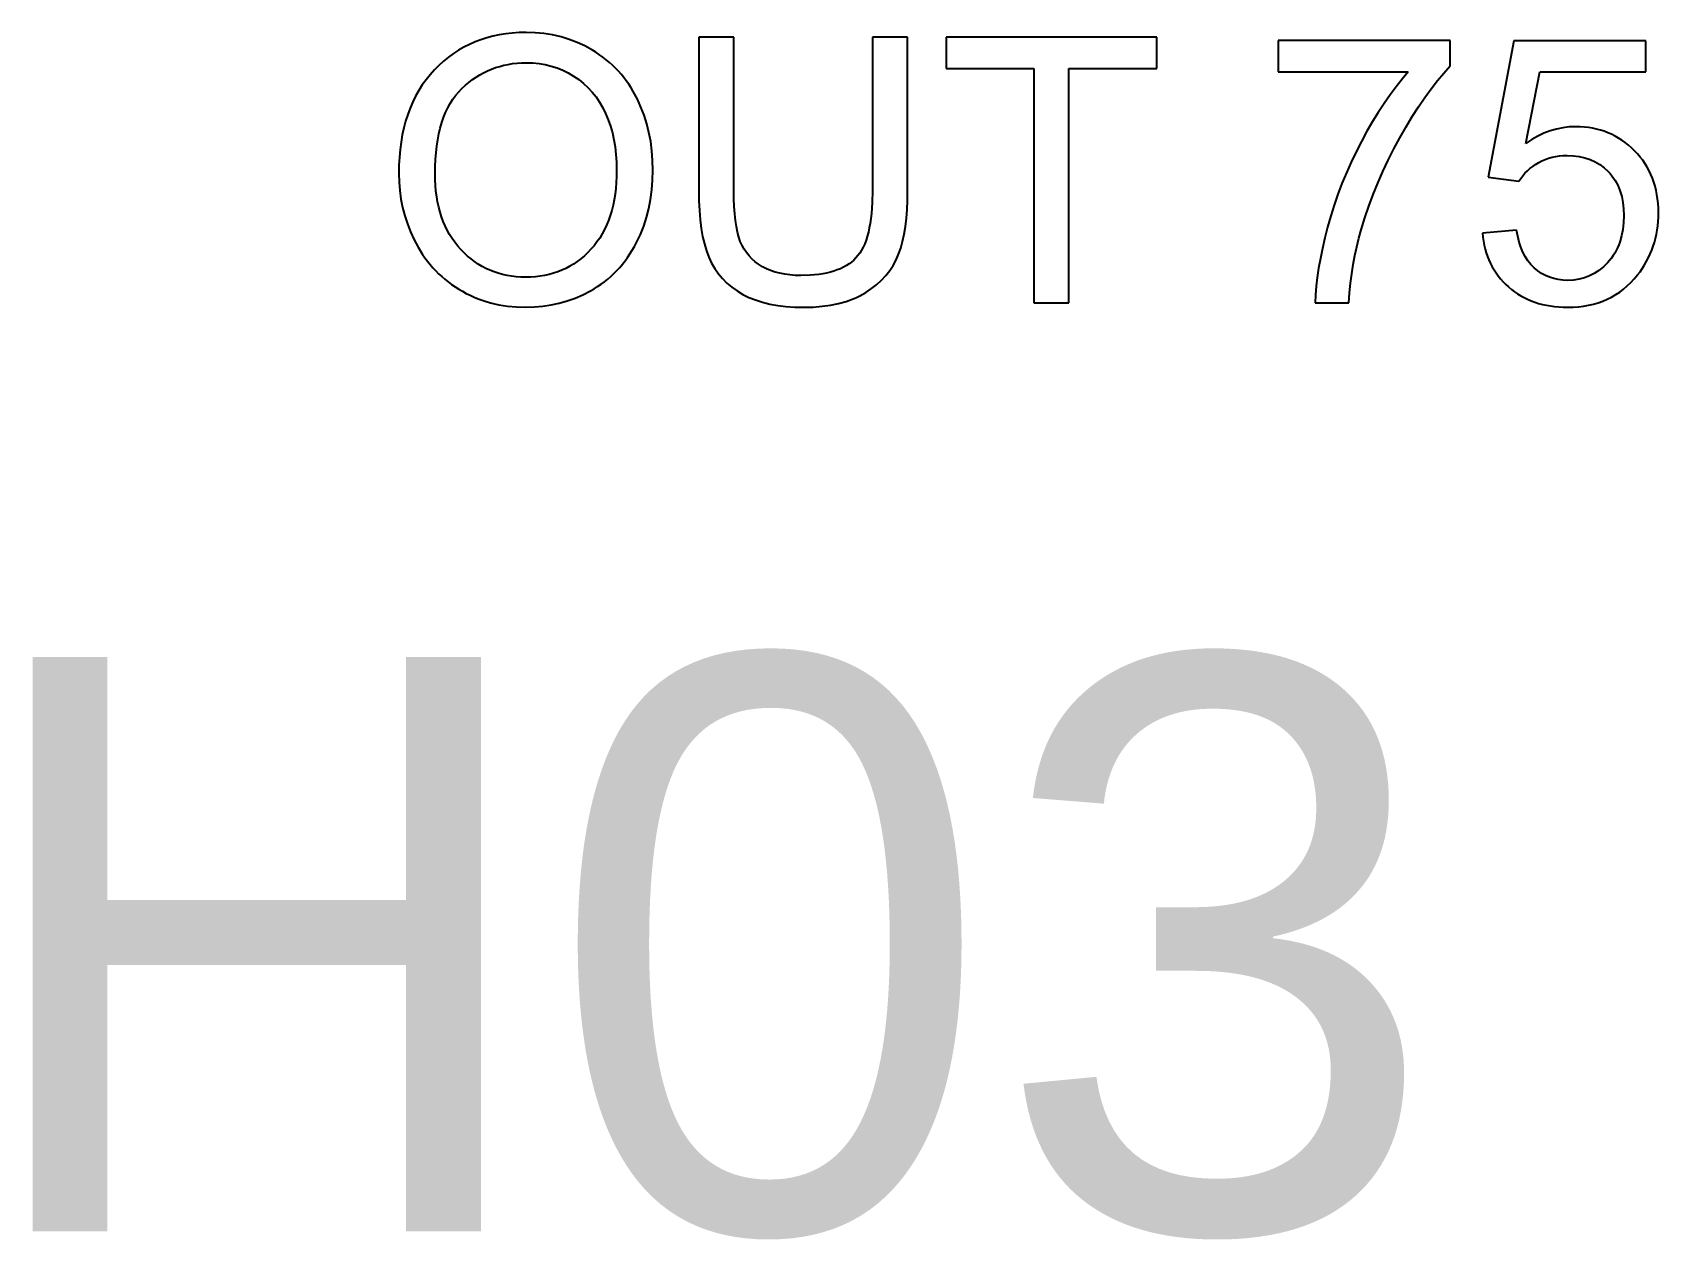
# Paper-space layout '01_三视图' of a CAD drawing. Header units: millimetres. Extents: x 8 to 451, y 8 to 289.
# Drawn here: x 157.01 to 163.52, y 166.97 to 171.8 of the extents above; entities that cross this region are included whole.
import ezdxf

# ---------------------------------------------------------------- set-up
doc = ezdxf.new("R2010")
doc.units = ezdxf.units.MM
doc.layers.add('ANNOTATIONS', color=7, linetype='CONTINUOUS', lineweight=18)
doc.layers.add('VISIBLE', color=7, linetype='CONTINUOUS', lineweight=25)
doc.styles.add('CJK', font='Arial Unicode.ttf')

psp = doc.layouts.new('01_三视图')

# ---------------------------------------------------------------- linework, layer by layer
at = {"layer": 'VISIBLE'}
for points in [[(158.8561, 171.7854), (158.8316, 171.7789)], [(158.8813, 171.7906), (158.8561, 171.7854)], [(158.9071, 171.7947), (158.8813, 171.7906)], [(158.9336, 171.7977), (158.9071, 171.7947)], [(158.9608, 171.7994), (158.9336, 171.7977)], [(158.9885, 171.8), (158.9608, 171.7994)], [(159.0249, 171.7989), (158.9885, 171.8)], [(159.0603, 171.7956), (159.0249, 171.7989)], [(159.0949, 171.7901), (159.0603, 171.7956)], [(159.1285, 171.7824), (159.0949, 171.7901)], [(158.7185, 171.7292), (158.6978, 171.7158)], [(158.7398, 171.7415), (158.7185, 171.7292)], [(158.7618, 171.7526), (158.7398, 171.7415)], [(158.7844, 171.7626), (158.7618, 171.7526)], [(158.8077, 171.7713), (158.7844, 171.7626)], [(158.8316, 171.7789), (158.8077, 171.7713)], [(159.1612, 171.7725), (159.1285, 171.7824)], [(159.193, 171.7604), (159.1612, 171.7725)], [(159.2239, 171.7461), (159.193, 171.7604)], [(159.2539, 171.7297), (159.2239, 171.7461)], [(159.2685, 171.7207), (159.2539, 171.7297)], [(159.2826, 171.7112), (159.2685, 171.7207)], [(159.6796, 171.7811), (159.6796, 171.167)], [(159.8202, 171.7811), (159.6796, 171.7811)], [(159.8202, 171.1677), (159.8202, 171.7811)], [(160.375, 171.7811), (160.375, 171.1677)], [(160.5156, 171.7811), (160.375, 171.7811)], [(160.5156, 171.167), (160.5156, 171.7811)], [(160.6701, 171.7811), (160.6701, 171.6557)], [(161.5127, 171.7811), (160.6701, 171.7811)], [(161.5127, 171.6557), (161.5127, 171.7811)], [(161.9985, 171.7674), (161.9985, 171.6419)], [(162.6866, 171.7674), (161.9985, 171.7674)], [(162.6866, 171.6659), (162.6866, 171.7674)], [(162.9419, 171.7666), (162.8389, 171.2206)], [(163.4705, 171.7666), (162.9419, 171.7666)], [(163.4705, 171.6419), (163.4705, 171.7666)], [(158.6397, 171.6684), (158.6216, 171.6503)], [(158.6584, 171.6854), (158.6397, 171.6684)], [(158.6778, 171.7012), (158.6584, 171.6854)], [(158.6978, 171.7158), (158.6778, 171.7012)], [(158.8503, 171.6533), (158.8665, 171.6593)], [(158.8665, 171.6593), (158.8831, 171.6645)], [(158.8831, 171.6645), (158.9, 171.6689)], [(158.9, 171.6689), (158.9172, 171.6725)], [(158.9172, 171.6725), (158.9347, 171.6753)], [(158.9347, 171.6753), (158.9526, 171.6773)], [(158.9526, 171.6773), (158.9707, 171.6785)], [(158.9707, 171.6785), (158.9893, 171.6789)], [(158.9893, 171.6789), (159.0152, 171.6781)], [(159.0152, 171.6781), (159.0405, 171.6756)], [(159.0405, 171.6756), (159.0652, 171.6714)], [(159.0652, 171.6714), (159.0892, 171.6656)], [(159.0892, 171.6656), (159.1126, 171.6581)], [(159.1126, 171.6581), (159.1353, 171.6489)], [(159.2963, 171.7013), (159.2826, 171.7112)], [(159.3095, 171.691), (159.2963, 171.7013)], [(159.3223, 171.6803), (159.3095, 171.691)], [(159.3347, 171.6691), (159.3223, 171.6803)], [(159.3466, 171.6575), (159.3347, 171.6691)], [(159.3581, 171.6455), (159.3466, 171.6575)], [(160.6701, 171.6557), (161.0203, 171.6557)], [(161.0203, 171.6557), (161.0203, 170.7181)], [(161.161, 171.6557), (161.5127, 171.6557)], [(161.161, 170.7181), (161.161, 171.6557)], [(162.6613, 171.6377), (162.6866, 171.6659)], [(158.5733, 171.5901), (158.5594, 171.5682)], [(158.5883, 171.611), (158.5733, 171.5901)], [(158.6044, 171.6311), (158.5883, 171.611)], [(158.6216, 171.6503), (158.6044, 171.6311)], [(158.7322, 171.5763), (158.7458, 171.5887)], [(158.7458, 171.5887), (158.7598, 171.6003)], [(158.7598, 171.6003), (158.774, 171.6112)], [(158.774, 171.6112), (158.7886, 171.6212)], [(158.7886, 171.6212), (158.8036, 171.6304)], [(158.8036, 171.6304), (158.8188, 171.6388)], [(158.8188, 171.6388), (158.8344, 171.6464)], [(158.8344, 171.6464), (158.8503, 171.6533)], [(159.1353, 171.6489), (159.1574, 171.6381)], [(159.1574, 171.6381), (159.1789, 171.6256)], [(159.1789, 171.6256), (159.1994, 171.6116)], [(159.1994, 171.6116), (159.2186, 171.5962)], [(159.2186, 171.5962), (159.2365, 171.5795)], [(159.3691, 171.633), (159.3581, 171.6455)], [(159.3797, 171.6201), (159.3691, 171.633)], [(159.3899, 171.6067), (159.3797, 171.6201)], [(159.3996, 171.593), (159.3899, 171.6067)], [(159.4089, 171.5787), (159.3996, 171.593)], [(161.9985, 171.6419), (162.5191, 171.6419)], [(162.4945, 171.6128), (162.4701, 171.5821)], [(162.5191, 171.6419), (162.4945, 171.6128)], [(162.6107, 171.5748), (162.636, 171.6074)], [(162.636, 171.6074), (162.6613, 171.6377)], [(162.989, 171.3562), (163.0463, 171.6419)], [(163.0463, 171.6419), (163.4705, 171.6419)], [(158.5467, 171.5455), (158.535, 171.5218)], [(158.5594, 171.5682), (158.5467, 171.5455)], [(158.6851, 171.5164), (158.6956, 171.533)], [(158.6956, 171.533), (158.707, 171.5485)], [(158.707, 171.5485), (158.7192, 171.5629)], [(158.7192, 171.5629), (158.7322, 171.5763)], [(159.2365, 171.5795), (159.2532, 171.5614)], [(159.2532, 171.5614), (159.2686, 171.542)], [(159.2686, 171.542), (159.2827, 171.5212)], [(159.4177, 171.5641), (159.4089, 171.5787)], [(159.4341, 171.5335), (159.4177, 171.5641)], [(159.4486, 171.5015), (159.4341, 171.5335)], [(162.4462, 171.5498), (162.4226, 171.5158)], [(162.4701, 171.5821), (162.4462, 171.5498)], [(162.5604, 171.503), (162.5856, 171.54)], [(162.5856, 171.54), (162.6107, 171.5748)], [(158.515, 171.4718), (158.5067, 171.4454)], [(158.5245, 171.4972), (158.515, 171.4718)], [(158.535, 171.5218), (158.5245, 171.4972)], [(158.6514, 171.4393), (158.6586, 171.4602)], [(158.6586, 171.4602), (158.6666, 171.48)], [(158.6666, 171.48), (158.6754, 171.4988)], [(158.6754, 171.4988), (158.6851, 171.5164)], [(159.2827, 171.5212), (159.2956, 171.499)], [(159.2956, 171.499), (159.3072, 171.4755)], [(159.3072, 171.4755), (159.3175, 171.4508)], [(159.4612, 171.4685), (159.4486, 171.5015)], [(159.4719, 171.4344), (159.4612, 171.4685)], [(162.3993, 171.4803), (162.3764, 171.4431)], [(162.4226, 171.5158), (162.3993, 171.4803)], [(162.5104, 171.4224), (162.5354, 171.4638)], [(162.5354, 171.4638), (162.5604, 171.503)], [(158.4995, 171.4182), (158.4934, 171.3901)], [(158.5067, 171.4454), (158.4995, 171.4182)], [(158.635, 171.3703), (158.6397, 171.3944)], [(158.6397, 171.3944), (158.6451, 171.4174)], [(158.6451, 171.4174), (158.6514, 171.4393)], [(159.3175, 171.4508), (159.3264, 171.425)], [(159.3264, 171.425), (159.334, 171.3983)], [(159.334, 171.3983), (159.3401, 171.3705)], [(159.4806, 171.3993), (159.4719, 171.4344)], [(159.4874, 171.3631), (159.4806, 171.3993)], [(162.3539, 171.4043), (162.3317, 171.3638)], [(162.3764, 171.4431), (162.3539, 171.4043)], [(162.4854, 171.3787), (162.5104, 171.4224)], [(163.0621, 171.3969), (163.0374, 171.3854)], [(163.0871, 171.4063), (163.0621, 171.3969)], [(163.1123, 171.4136), (163.0871, 171.4063)], [(163.1379, 171.4188), (163.1123, 171.4136)], [(163.1637, 171.4219), (163.1379, 171.4188)], [(163.1898, 171.4229), (163.1637, 171.4219)], [(163.2071, 171.4226), (163.1898, 171.4229)], [(163.224, 171.4214), (163.2071, 171.4226)], [(163.2405, 171.4195), (163.224, 171.4214)], [(163.2567, 171.4169), (163.2405, 171.4195)], [(163.2726, 171.4135), (163.2567, 171.4169)], [(163.2881, 171.4094), (163.2726, 171.4135)], [(163.3033, 171.4045), (163.2881, 171.4094)], [(163.3182, 171.3988), (163.3033, 171.4045)], [(163.3327, 171.3924), (163.3182, 171.3988)], [(158.4845, 171.3311), (158.4817, 171.3002)], [(158.4884, 171.361), (158.4845, 171.3311)], [(158.4934, 171.3901), (158.4884, 171.361)], [(158.6283, 171.3189), (158.6313, 171.3451)], [(158.6313, 171.3451), (158.635, 171.3703)], [(159.3401, 171.3705), (159.3449, 171.3416)], [(159.3449, 171.3416), (159.3483, 171.3117)], [(159.4922, 171.3258), (159.4874, 171.3631)], [(162.3317, 171.3638), (162.3103, 171.3224)], [(162.4384, 171.2885), (162.4612, 171.3338)], [(162.4612, 171.3338), (162.4854, 171.3787)], [(163.0131, 171.3719), (162.989, 171.3562)], [(163.0374, 171.3854), (163.0131, 171.3719)], [(163.3469, 171.3853), (163.3327, 171.3924)], [(163.3607, 171.3774), (163.3469, 171.3853)], [(163.3742, 171.3687), (163.3607, 171.3774)], [(163.3874, 171.3593), (163.3742, 171.3687)], [(163.4002, 171.3491), (163.3874, 171.3593)], [(163.4127, 171.3382), (163.4002, 171.3491)], [(163.4248, 171.3265), (163.4127, 171.3382)], [(158.4801, 171.2685), (158.4795, 171.2359)], [(158.4817, 171.3002), (158.4801, 171.2685)], [(158.6249, 171.2631), (158.6262, 171.2915)], [(158.6262, 171.2915), (158.6283, 171.3189)], [(159.3483, 171.3117), (159.3504, 171.2808)], [(159.3504, 171.2808), (159.3511, 171.2489)], [(159.4951, 171.2875), (159.4922, 171.3258)], [(159.4961, 171.2482), (159.4951, 171.2875)], [(162.2902, 171.2806), (162.2714, 171.2383)], [(162.3103, 171.3224), (162.2902, 171.2806)], [(162.417, 171.243), (162.4384, 171.2885)], [(163.0062, 171.2551), (163.0172, 171.2636)], [(163.0172, 171.2636), (163.0289, 171.2716)], [(163.0289, 171.2716), (163.0412, 171.279)], [(163.0412, 171.279), (163.0541, 171.2857)], [(163.0541, 171.2857), (163.0673, 171.2915)], [(163.0673, 171.2915), (163.081, 171.2965)], [(163.081, 171.2965), (163.095, 171.3005)], [(163.095, 171.3005), (163.1095, 171.3036)], [(163.1095, 171.3036), (163.1243, 171.3059)], [(163.1243, 171.3059), (163.1395, 171.3072)], [(163.1395, 171.3072), (163.155, 171.3076)], [(163.155, 171.3076), (163.1798, 171.3066)], [(163.1798, 171.3066), (163.2034, 171.3036)], [(163.2034, 171.3036), (163.2257, 171.2986)], [(163.2257, 171.2986), (163.2469, 171.2915)], [(163.2469, 171.2915), (163.2668, 171.2824)], [(163.2668, 171.2824), (163.2855, 171.2713)], [(163.2855, 171.2713), (163.303, 171.2582)], [(163.4364, 171.3142), (163.4248, 171.3265)], [(163.4472, 171.3015), (163.4364, 171.3142)], [(163.4573, 171.2884), (163.4472, 171.3015)], [(163.4667, 171.2748), (163.4573, 171.2884)], [(163.4753, 171.2608), (163.4667, 171.2748)], [(158.4795, 171.2359), (158.4805, 171.2011)], [(158.4805, 171.2011), (158.4833, 171.1668)], [(158.6245, 171.2337), (158.6249, 171.2631)], [(158.6249, 171.21), (158.6245, 171.2337)], [(158.6261, 171.1869), (158.6249, 171.21)], [(159.3495, 171.1991), (159.3475, 171.1752)], [(159.3507, 171.2236), (159.3495, 171.1991)], [(159.3511, 171.2489), (159.3507, 171.2236)], [(159.492, 171.1695), (159.4951, 171.2083)], [(159.4951, 171.2083), (159.4961, 171.2482)], [(162.2714, 171.2383), (162.2538, 171.1957)], [(162.397, 171.1971), (162.417, 171.243)], [(162.8389, 171.2206), (162.9614, 171.2047)], [(162.9614, 171.2047), (162.969, 171.2158)], [(162.969, 171.2158), (162.9773, 171.2265)], [(162.9773, 171.2265), (162.9862, 171.2365)], [(162.9862, 171.2365), (162.9959, 171.2461)], [(162.9959, 171.2461), (163.0062, 171.2551)], [(163.303, 171.2582), (163.3193, 171.2431)], [(163.3193, 171.2431), (163.3269, 171.2349)], [(163.3269, 171.2349), (163.334, 171.2262)], [(163.334, 171.2262), (163.3406, 171.2173)], [(163.3406, 171.2173), (163.3467, 171.2079)], [(163.3467, 171.2079), (163.3524, 171.1982)], [(163.3524, 171.1982), (163.3575, 171.1881)], [(163.4831, 171.2464), (163.4753, 171.2608)], [(163.4902, 171.2316), (163.4831, 171.2464)], [(163.4966, 171.2163), (163.4902, 171.2316)], [(163.5022, 171.2006), (163.4966, 171.2163)], [(163.507, 171.1844), (163.5022, 171.2006)], [(158.4833, 171.1668), (158.4881, 171.1329)], [(158.6282, 171.1645), (158.6261, 171.1869)], [(158.631, 171.1427), (158.6282, 171.1645)], [(158.6346, 171.1216), (158.631, 171.1427)], [(159.3447, 171.1522), (159.3411, 171.1298)], [(159.3475, 171.1752), (159.3447, 171.1522)], [(159.4869, 171.1317), (159.492, 171.1695)], [(159.6796, 171.167), (159.6802, 171.1259)], [(159.8206, 171.1342), (159.8202, 171.1677)], [(159.8218, 171.103), (159.8206, 171.1342)], [(160.375, 171.1677), (160.3739, 171.1197)], [(160.5151, 171.1279), (160.5156, 171.167)], [(162.2376, 171.1527), (162.2226, 171.1093)], [(162.2538, 171.1957), (162.2376, 171.1527)], [(162.3613, 171.1043), (162.3785, 171.1509)], [(162.3785, 171.1509), (162.397, 171.1971)], [(163.3575, 171.1881), (163.3663, 171.1668)], [(163.3663, 171.1668), (163.3732, 171.144)], [(163.3732, 171.144), (163.3781, 171.1198)], [(163.5112, 171.1678), (163.507, 171.1844)], [(163.5145, 171.1508), (163.5112, 171.1678)], [(163.5171, 171.1334), (163.5145, 171.1508)], [(163.519, 171.1155), (163.5171, 171.1334)], [(158.4881, 171.1329), (158.4947, 171.0995)], [(158.4947, 171.0995), (158.5033, 171.0666)], [(158.6391, 171.101), (158.6346, 171.1216)], [(158.6443, 171.0812), (158.6391, 171.101)], [(158.6504, 171.0619), (158.6443, 171.0812)], [(159.3314, 171.0873), (159.3254, 171.0671)], [(159.3367, 171.1082), (159.3314, 171.0873)], [(159.3411, 171.1298), (159.3367, 171.1082)], [(159.4706, 171.0594), (159.4798, 171.095)], [(159.4798, 171.095), (159.4869, 171.1317)], [(159.6802, 171.1259), (159.6821, 171.087)], [(159.6821, 171.087), (159.6853, 171.0503)], [(159.8239, 171.0741), (159.8218, 171.103)], [(159.8267, 171.0474), (159.8239, 171.0741)], [(160.3708, 171.0757), (160.3685, 171.0553)], [(160.3739, 171.1197), (160.3708, 171.0757)], [(160.5105, 171.0561), (160.5134, 171.091)], [(160.5134, 171.091), (160.5151, 171.1279)], [(162.2226, 171.1093), (162.2089, 171.0654)], [(162.3456, 171.0575), (162.3613, 171.1043)], [(163.3781, 171.1198), (163.381, 171.0941)], [(163.381, 171.0941), (163.382, 171.0669)], [(163.5201, 171.0972), (163.519, 171.1155)], [(163.5205, 171.0785), (163.5201, 171.0972)], [(163.5202, 171.0606), (163.5205, 171.0785)], [(158.5033, 171.0666), (158.5138, 171.0341)], [(158.5138, 171.0341), (158.5261, 171.0021)], [(158.6572, 171.0433), (158.6504, 171.0619)], [(158.6649, 171.0254), (158.6572, 171.0433)], [(158.6734, 171.008), (158.6649, 171.0254)], [(158.6826, 170.9913), (158.6734, 171.008)], [(159.3026, 171.011), (159.2934, 170.9937)], [(159.311, 171.0289), (159.3026, 171.011)], [(159.3186, 171.0477), (159.311, 171.0289)], [(159.3254, 171.0671), (159.3186, 171.0477)], [(159.4461, 170.9913), (159.4594, 171.0248)], [(159.4594, 171.0248), (159.4706, 171.0594)], [(159.6853, 171.0503), (159.6897, 171.0159)], [(159.6897, 171.0159), (159.6954, 170.9837)], [(159.8303, 171.023), (159.8267, 171.0474)], [(159.8347, 171.0009), (159.8303, 171.023)], [(160.3623, 171.0174), (160.3585, 171)], [(160.3657, 171.0359), (160.3623, 171.0174)], [(160.3685, 171.0553), (160.3657, 171.0359)], [(160.5015, 170.9924), (160.5066, 171.0232)], [(160.5066, 171.0232), (160.5105, 171.0561)], [(162.1964, 171.0212), (162.1854, 170.9776)], [(162.2089, 171.0654), (162.1964, 171.0212)], [(162.322, 170.9766), (162.3313, 171.0103)], [(162.3313, 171.0103), (162.3456, 171.0575)], [(162.9527, 171.0082), (162.8157, 170.9966)], [(162.9572, 170.9839), (162.9527, 171.0082)], [(163.3779, 171.0111), (163.3728, 170.9853)], [(163.381, 171.0383), (163.3779, 171.0111)], [(163.382, 171.0669), (163.381, 171.0383)], [(163.5123, 170.9921), (163.5152, 171.0088)], [(163.5152, 171.0088), (163.5175, 171.0258)], [(163.5175, 171.0258), (163.5192, 171.043)], [(163.5192, 171.043), (163.5202, 171.0606)], [(158.5261, 171.0021), (158.5404, 170.9705)], [(158.5404, 170.9705), (158.5565, 170.9399)], [(158.5565, 170.9399), (158.5744, 170.9111)], [(158.6927, 170.9753), (158.6826, 170.9913)], [(158.7036, 170.9599), (158.6927, 170.9753)], [(158.7153, 170.9451), (158.7036, 170.9599)], [(158.7279, 170.9309), (158.7153, 170.9451)], [(159.2609, 170.9464), (159.2485, 170.932)], [(159.2725, 170.9614), (159.2609, 170.9464)], [(159.2834, 170.9772), (159.2725, 170.9614)], [(159.2934, 170.9937), (159.2834, 170.9772)], [(159.4137, 170.9279), (159.4225, 170.9432)], [(159.4225, 170.9432), (159.4309, 170.9589)], [(159.4309, 170.9589), (159.4461, 170.9913)], [(159.6954, 170.9837), (159.7024, 170.9537)], [(159.7024, 170.9537), (159.7107, 170.926)], [(159.8399, 170.9811), (159.8347, 171.0009)], [(159.846, 170.9636), (159.8399, 170.9811)], [(159.853, 170.9476), (159.846, 170.9636)], [(159.8612, 170.9326), (159.853, 170.9476)], [(160.3378, 170.9405), (160.3314, 170.9282)], [(160.3438, 170.9539), (160.3378, 170.9405)], [(160.3492, 170.9682), (160.3438, 170.9539)], [(160.3541, 170.9836), (160.3492, 170.9682)], [(160.3585, 171), (160.3541, 170.9836)], [(160.4879, 170.9371), (160.4952, 170.9637)], [(160.4952, 170.9637), (160.5015, 170.9924)], [(162.1854, 170.9776), (162.1757, 170.9357)], [(162.3059, 170.9067), (162.3135, 170.9421)], [(162.3135, 170.9421), (162.322, 170.9766)], [(162.8157, 170.9966), (162.8176, 170.98)], [(162.8176, 170.98), (162.8202, 170.9639)], [(162.8202, 170.9639), (162.8233, 170.9481)], [(162.8233, 170.9481), (162.8271, 170.9328)], [(162.9629, 170.9612), (162.9572, 170.9839)], [(162.9698, 170.9401), (162.9629, 170.9612)], [(162.978, 170.9205), (162.9698, 170.9401)], [(163.3565, 170.9382), (163.3512, 170.9273)], [(163.3614, 170.9494), (163.3565, 170.9382)], [(163.3657, 170.961), (163.3614, 170.9494)], [(163.3728, 170.9853), (163.3657, 170.961)], [(163.4939, 170.9286), (163.4995, 170.944)], [(163.4995, 170.944), (163.5044, 170.9597)], [(163.5044, 170.9597), (163.5087, 170.9758)], [(163.5087, 170.9758), (163.5123, 170.9921)], [(158.5744, 170.9111), (158.5841, 170.8972)], [(158.5841, 170.8972), (158.5941, 170.8838)], [(158.5941, 170.8838), (158.6047, 170.8708)], [(158.741, 170.9176), (158.7279, 170.9309)], [(158.7545, 170.905), (158.741, 170.9176)], [(158.7684, 170.8934), (158.7545, 170.905)], [(158.7828, 170.8826), (158.7684, 170.8934)], [(158.7976, 170.8726), (158.7828, 170.8826)], [(159.1789, 170.8731), (159.1636, 170.864)], [(159.1937, 170.8832), (159.1789, 170.8731)], [(159.208, 170.8941), (159.1937, 170.8832)], [(159.222, 170.9059), (159.208, 170.8941)], [(159.2354, 170.9185), (159.222, 170.9059)], [(159.2485, 170.932), (159.2354, 170.9185)], [(159.3743, 170.8719), (159.3848, 170.8852)], [(159.3848, 170.8852), (159.3948, 170.8989)], [(159.3948, 170.8989), (159.4045, 170.9132)], [(159.4045, 170.9132), (159.4137, 170.9279)], [(159.7107, 170.926), (159.7202, 170.9005)], [(159.7202, 170.9005), (159.7312, 170.8768)], [(159.7312, 170.8768), (159.7439, 170.8546)], [(159.8705, 170.9186), (159.8612, 170.9326)], [(159.881, 170.9055), (159.8705, 170.9186)], [(159.8926, 170.8933), (159.881, 170.9055)], [(159.9054, 170.8821), (159.8926, 170.8933)], [(159.9193, 170.8718), (159.9054, 170.8821)], [(160.2811, 170.8733), (160.2704, 170.8665)], [(160.2911, 170.8807), (160.2811, 170.8733)], [(160.3004, 170.8887), (160.2911, 170.8807)], [(160.309, 170.8972), (160.3004, 170.8887)], [(160.317, 170.9065), (160.309, 170.8972)], [(160.3244, 170.9168), (160.317, 170.9065)], [(160.3314, 170.9282), (160.3244, 170.9168)], [(160.4576, 170.8675), (160.4694, 170.8894)], [(160.4694, 170.8894), (160.4794, 170.9125)], [(160.4794, 170.9125), (160.4879, 170.9371)], [(162.1674, 170.8953), (162.1605, 170.8566)], [(162.1757, 170.9357), (162.1674, 170.8953)], [(162.2992, 170.8706), (162.3059, 170.9067)], [(162.8271, 170.9328), (162.8315, 170.9179)], [(162.8315, 170.9179), (162.8365, 170.9034)], [(162.8365, 170.9034), (162.8422, 170.8893)], [(162.8422, 170.8893), (162.8484, 170.8757)], [(162.8484, 170.8757), (162.8553, 170.8624)], [(162.9875, 170.9025), (162.978, 170.9205)], [(162.9982, 170.886), (162.9875, 170.9025)], [(163.0102, 170.8711), (162.9982, 170.886)], [(163.3167, 170.8784), (163.3, 170.8617)], [(163.3246, 170.8874), (163.3167, 170.8784)], [(163.332, 170.8969), (163.3246, 170.8874)], [(163.3389, 170.9067), (163.332, 170.8969)], [(163.3453, 170.9168), (163.3389, 170.9067)], [(163.3512, 170.9273), (163.3453, 170.9168)], [(163.465, 170.8699), (163.4732, 170.8841)], [(163.4732, 170.8841), (163.4807, 170.8986)], [(163.4807, 170.8986), (163.4876, 170.9134)], [(163.4876, 170.9134), (163.4939, 170.9286)], [(158.6047, 170.8708), (158.6156, 170.8583)], [(158.6156, 170.8583), (158.6271, 170.8461)], [(158.6271, 170.8461), (158.6389, 170.8343)], [(158.6389, 170.8343), (158.6512, 170.823)], [(158.6512, 170.823), (158.664, 170.8121)], [(158.664, 170.8121), (158.6772, 170.8016)], [(158.8127, 170.8636), (158.7976, 170.8726)], [(158.8283, 170.8554), (158.8127, 170.8636)], [(158.8443, 170.848), (158.8283, 170.8554)], [(158.8607, 170.8415), (158.8443, 170.848)], [(158.8775, 170.8359), (158.8607, 170.8415)], [(158.8948, 170.8312), (158.8775, 170.8359)], [(158.9124, 170.8273), (158.8948, 170.8312)], [(158.9305, 170.8243), (158.9124, 170.8273)], [(158.9489, 170.8221), (158.9305, 170.8243)], [(158.9678, 170.8208), (158.9489, 170.8221)], [(158.9871, 170.8204), (158.9678, 170.8208)], [(159.0067, 170.8208), (158.9871, 170.8204)], [(159.0259, 170.8221), (159.0067, 170.8208)], [(159.0447, 170.8243), (159.0259, 170.8221)], [(159.063, 170.8273), (159.0447, 170.8243)], [(159.0808, 170.8313), (159.063, 170.8273)], [(159.0983, 170.8361), (159.0808, 170.8313)], [(159.1153, 170.8417), (159.0983, 170.8361)], [(159.1318, 170.8483), (159.1153, 170.8417)], [(159.1479, 170.8557), (159.1318, 170.8483)], [(159.1636, 170.864), (159.1479, 170.8557)], [(159.3024, 170.8023), (159.3154, 170.8127)], [(159.3154, 170.8127), (159.328, 170.8236)], [(159.328, 170.8236), (159.3402, 170.8349)], [(159.3402, 170.8349), (159.352, 170.8467)], [(159.352, 170.8467), (159.3633, 170.8591)], [(159.3633, 170.8591), (159.3743, 170.8719)], [(159.7439, 170.8546), (159.7583, 170.8338)], [(159.7583, 170.8338), (159.7744, 170.8145)], [(159.7744, 170.8145), (159.7922, 170.7966)], [(159.9344, 170.8624), (159.9193, 170.8718)], [(159.9506, 170.8541), (159.9344, 170.8624)], [(159.9675, 170.8469), (159.9506, 170.8541)], [(159.9854, 170.8408), (159.9675, 170.8469)], [(160.0041, 170.8358), (159.9854, 170.8408)], [(160.0238, 170.8319), (160.0041, 170.8358)], [(160.0442, 170.8291), (160.0238, 170.8319)], [(160.0656, 170.8275), (160.0442, 170.8291)], [(160.0878, 170.8269), (160.0656, 170.8275)], [(160.1252, 170.828), (160.0878, 170.8269)], [(160.1429, 170.8294), (160.1252, 170.828)], [(160.1598, 170.8313), (160.1429, 170.8294)], [(160.1761, 170.8338), (160.1598, 170.8313)], [(160.1916, 170.8368), (160.1761, 170.8338)], [(160.2065, 170.8404), (160.1916, 170.8368)], [(160.2207, 170.8445), (160.2065, 170.8404)], [(160.2342, 170.8491), (160.2207, 170.8445)], [(160.2469, 170.8544), (160.2342, 170.8491)], [(160.259, 170.8601), (160.2469, 170.8544)], [(160.2704, 170.8665), (160.259, 170.8601)], [(160.3921, 170.7908), (160.4112, 170.8084)], [(160.4112, 170.8084), (160.4285, 170.827)], [(160.4285, 170.827), (160.444, 170.8467)], [(160.444, 170.8467), (160.4576, 170.8675)], [(162.1551, 170.8196), (162.151, 170.7841)], [(162.1605, 170.8566), (162.1551, 170.8196)], [(162.2885, 170.7959), (162.2934, 170.8337)], [(162.2934, 170.8337), (162.2992, 170.8706)], [(162.8553, 170.8624), (162.8627, 170.8496)], [(162.8627, 170.8496), (162.8708, 170.8371)], [(162.8708, 170.8371), (162.8795, 170.8251)], [(162.8795, 170.8251), (162.8888, 170.8135)], [(162.8888, 170.8135), (162.8988, 170.8023)], [(163.0234, 170.8577), (163.0102, 170.8711)], [(163.0377, 170.8459), (163.0234, 170.8577)], [(163.0526, 170.8357), (163.0377, 170.8459)], [(163.0682, 170.827), (163.0526, 170.8357)], [(163.0846, 170.8199), (163.0682, 170.827)], [(163.1017, 170.8144), (163.0846, 170.8199)], [(163.1195, 170.8105), (163.1017, 170.8144)], [(163.138, 170.8081), (163.1195, 170.8105)], [(163.1572, 170.8073), (163.138, 170.8081)], [(163.1803, 170.8084), (163.1572, 170.8073)], [(163.2025, 170.8118), (163.1803, 170.8084)], [(163.2238, 170.8173), (163.2025, 170.8118)], [(163.2442, 170.8251), (163.2238, 170.8173)], [(163.2637, 170.8351), (163.2442, 170.8251)], [(163.2823, 170.8473), (163.2637, 170.8351)], [(163.3, 170.8617), (163.2823, 170.8473)], [(163.4097, 170.7988), (163.4233, 170.8134)], [(163.4233, 170.8134), (163.4364, 170.8291)], [(163.4364, 170.8291), (163.4466, 170.8424)], [(163.4466, 170.8424), (163.4561, 170.856)], [(163.4561, 170.856), (163.465, 170.8699)], [(158.6772, 170.8016), (158.6909, 170.7915)], [(158.6909, 170.7915), (158.7195, 170.7725)], [(158.7195, 170.7725), (158.7344, 170.7637)], [(158.7344, 170.7637), (158.7496, 170.7555)], [(158.7496, 170.7555), (158.765, 170.7479)], [(158.765, 170.7479), (158.7806, 170.7408)], [(159.1849, 170.7369), (159.2157, 170.7502)], [(159.2157, 170.7502), (159.2459, 170.7656)], [(159.2459, 170.7656), (159.2607, 170.7741)], [(159.2607, 170.7741), (159.275, 170.783)], [(159.275, 170.783), (159.2889, 170.7924)], [(159.2889, 170.7924), (159.3024, 170.8023)], [(159.7922, 170.7966), (159.8117, 170.7801)], [(159.8117, 170.7801), (159.8329, 170.7651)], [(159.8329, 170.7651), (159.8558, 170.7515)], [(159.8558, 170.7515), (159.8804, 170.7394)], [(160.3109, 170.739), (160.3239, 170.7452)], [(160.3239, 170.7452), (160.3364, 170.7519)], [(160.3364, 170.7519), (160.3485, 170.7591)], [(160.3485, 170.7591), (160.3712, 170.7744)], [(160.3712, 170.7744), (160.3921, 170.7908)], [(162.1484, 170.7503), (162.1471, 170.7181)], [(162.151, 170.7841), (162.1484, 170.7503)], [(162.2813, 170.7181), (162.2844, 170.7574)], [(162.2844, 170.7574), (162.2885, 170.7959)], [(162.8988, 170.8023), (162.9093, 170.7916)], [(162.9093, 170.7916), (162.9205, 170.7812)], [(162.9205, 170.7812), (162.9321, 170.7714)], [(162.9321, 170.7714), (162.9442, 170.7622)], [(162.9442, 170.7622), (162.9567, 170.7536)], [(162.9567, 170.7536), (162.9697, 170.7457)], [(162.9697, 170.7457), (162.983, 170.7384)], [(163.3326, 170.7408), (163.3492, 170.7504)], [(163.3492, 170.7504), (163.3652, 170.761)], [(163.3652, 170.761), (163.3806, 170.7726)], [(163.3806, 170.7726), (163.3954, 170.7852)], [(163.3954, 170.7852), (163.4097, 170.7988)], [(158.7806, 170.7408), (158.7965, 170.7343)], [(158.7965, 170.7343), (158.8126, 170.7283)], [(158.8126, 170.7283), (158.829, 170.7229)], [(158.829, 170.7229), (158.8457, 170.7181)], [(158.8457, 170.7181), (158.8626, 170.7139)], [(158.8626, 170.7139), (158.8797, 170.7102)], [(158.8797, 170.7102), (158.9147, 170.7045)], [(158.9147, 170.7045), (158.9508, 170.7011)], [(158.9508, 170.7011), (158.9878, 170.7)], [(158.9878, 170.7), (159.0221, 170.701)], [(159.0221, 170.701), (159.0559, 170.7041)], [(159.0559, 170.7041), (159.089, 170.7092)], [(159.089, 170.7092), (159.1216, 170.7164)], [(159.1216, 170.7164), (159.1536, 170.7256)], [(159.1536, 170.7256), (159.1849, 170.7369)], [(159.8804, 170.7394), (159.9067, 170.729)], [(159.9067, 170.729), (159.9347, 170.7201)], [(159.9347, 170.7201), (159.9644, 170.7129)], [(159.9644, 170.7129), (159.9957, 170.7072)], [(159.9957, 170.7072), (160.0288, 170.7032)], [(160.0288, 170.7032), (160.0636, 170.7008)], [(160.0636, 170.7008), (160.1001, 170.7)], [(160.1001, 170.7), (160.1376, 170.7009)], [(160.1376, 170.7009), (160.1733, 170.7037)], [(160.1733, 170.7037), (160.2071, 170.7083)], [(160.2071, 170.7083), (160.2391, 170.7148)], [(160.2391, 170.7148), (160.2692, 170.7231)], [(160.2692, 170.7231), (160.2975, 170.7332)], [(160.2975, 170.7332), (160.3109, 170.739)], [(161.0203, 170.7181), (161.161, 170.7181)], [(162.1471, 170.7181), (162.2813, 170.7181)], [(162.983, 170.7384), (162.9968, 170.7317)], [(162.9968, 170.7317), (163.0109, 170.7257)], [(163.0109, 170.7257), (163.0255, 170.7203)], [(163.0255, 170.7203), (163.0405, 170.7155)], [(163.0405, 170.7155), (163.0559, 170.7114)], [(163.0559, 170.7114), (163.0718, 170.7079)], [(163.0718, 170.7079), (163.088, 170.7051)], [(163.088, 170.7051), (163.1047, 170.7029)], [(163.1047, 170.7029), (163.1218, 170.7013)], [(163.1218, 170.7013), (163.1393, 170.7003)], [(163.1393, 170.7003), (163.1572, 170.7)], [(163.1572, 170.7), (163.179, 170.7005)], [(163.179, 170.7005), (163.2003, 170.702)], [(163.2003, 170.702), (163.2209, 170.7045)], [(163.2209, 170.7045), (163.241, 170.7081)], [(163.241, 170.7081), (163.2605, 170.7126)], [(163.2605, 170.7126), (163.2794, 170.7182)], [(163.2794, 170.7182), (163.2977, 170.7247)], [(163.2977, 170.7247), (163.3155, 170.7323)], [(163.3155, 170.7323), (163.3326, 170.7408)]]:
    psp.add_lwpolyline(points, dxfattribs=at)

# ---------------------------------------------------------------- texts
at = {"layer": 'ANNOTATIONS', "style": 'CJK'}
psp.add_text('H03', height=2.3, dxfattribs=at).set_placement((156.75, 167))

doc.saveas('drawing.dxf')
